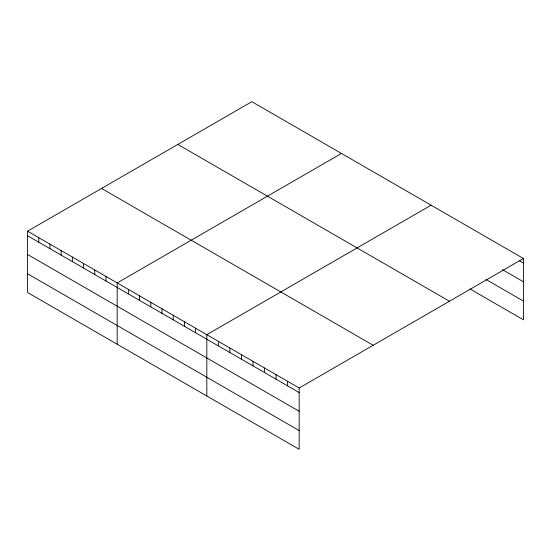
<?xml version="1.0" encoding="UTF-8"?>
<svg xmlns="http://www.w3.org/2000/svg" width="551" height="551" viewBox="0 0 551 551"><rect width="100%" height="100%" fill="white"/><g stroke="black" fill="none" stroke-linecap="round" stroke-linejoin="round"><path stroke-width="0.83" d="M27.55 231.179L299.165 388L299.165 449.306L27.55 292.491L27.55 231.179L251.835 101.694L523.45 258.509L523.45 319.821L470.058 288.993M341.468 153.44L117.184 282.932L117.184 344.237M431.102 205.192L206.818 334.677L206.818 395.99M299.165 388L523.45 258.509M519.118 260.554L523.45 263.047M502.526 269.708L523.45 281.781M485.934 279.426L523.45 301.087M177.821 144.424L449.437 301.239M101.563 188.449L373.179 345.27M27.55 235.725L299.165 392.539M27.55 254.459L299.165 411.273M27.55 273.757L299.165 430.572M287.622 381.333L287.622 385.872M276.079 374.666L276.079 379.212M264.535 368.006L264.535 372.545M252.992 361.339L252.992 365.878M241.448 354.672L241.448 359.218M229.905 348.012L229.905 352.55M218.361 341.344L218.361 345.883M195.612 328.21L195.612 332.756M184.406 321.743L184.406 326.282M173.207 315.275L173.207 319.814M162.001 308.808L162.001 313.347M150.795 302.334L150.795 306.879M139.589 295.866L139.589 300.412M128.39 289.399L128.39 293.938M105.978 276.464L105.978 281.003M94.772 269.99L94.772 274.536M83.573 263.523L83.573 268.068M72.367 257.055L72.367 261.594M61.161 250.588L61.161 255.127M49.955 244.121L49.955 248.659M38.756 237.646L38.756 242.192"/></g></svg>
